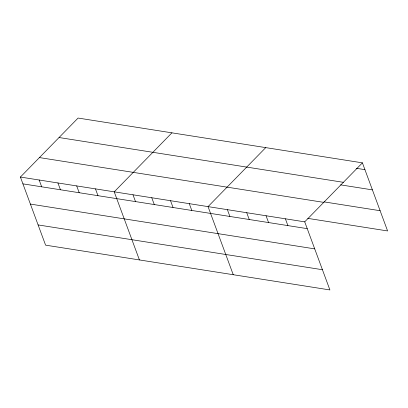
<?xml version="1.0" encoding="UTF-8"?>
<svg xmlns="http://www.w3.org/2000/svg" width="408" height="408" viewBox="0 0 408 408"><rect width="100%" height="100%" fill="white"/><g stroke="black" fill="none" stroke-linecap="round" stroke-linejoin="round"><path stroke-width="0.61" d="M20.4 177.052L304.72 221.85L329.909 289.945L45.589 245.152L20.4 177.052L78.091 118.055L362.411 162.848L387.6 230.948L307.77 218.367M171.916 132.84L114.225 191.837L139.414 259.932M265.741 147.619L208.049 206.616L233.243 274.717M304.72 221.85L362.411 162.848M356.194 168.274L364.925 169.651M59.053 137.527L343.373 182.32M340.603 184.865L372.407 189.878M323.988 201.873L380.118 210.717M39.438 157.585L323.758 202.378M22.914 183.855L307.234 228.648M30.396 204.082L314.721 248.875M38.107 224.925L322.427 269.719M285.386 218.8L287.9 225.604M266.052 215.756L268.566 222.559M246.718 212.711L249.237 219.509M227.384 209.666L229.903 216.464M189.286 203.663L191.801 210.462M170.524 200.705L173.038 207.504M151.756 197.747L154.27 204.551M132.993 194.794L135.507 201.593M95.462 188.879L97.976 195.682M76.694 185.926L79.213 192.724M57.931 182.968L60.445 189.766M39.163 180.01L41.682 186.813"/></g></svg>
